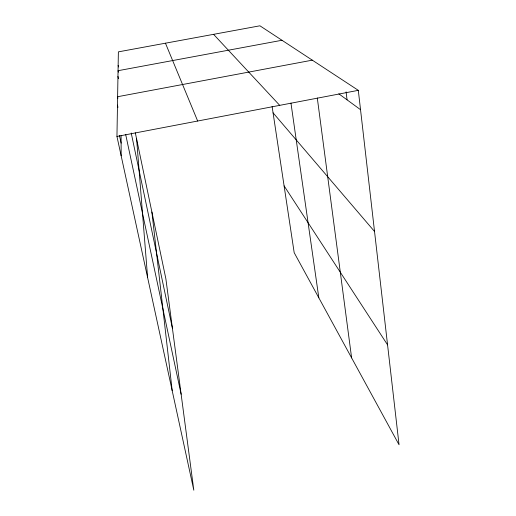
<?xml version="1.0" encoding="UTF-8"?>
<svg xmlns="http://www.w3.org/2000/svg" width="516" height="516" viewBox="0 0 516 516"><rect width="100%" height="100%" fill="white"/><g stroke="black" fill="none" stroke-linecap="round" stroke-linejoin="round"><path stroke-width="0.77" d="M135.315 132.812L165.875 278.795L193.816 490.2L116.951 136.443L118.37 51.864L259.922 25.8L358.31 90.339L399.049 444.773L294.185 252.685L272.106 106.483M116.951 136.443L358.31 90.339M312.303 60.159L117.616 96.718L117.938 98.227M281.975 40.267L118.054 70.698L118.37 72.195M338.818 93.822L360.536 109.689M213.572 34.333L279.724 105.354M273.061 112.83L374.532 231.484M284.097 185.87L387.561 344.862M165.449 43.196L197.667 121.028M119.46 135.502L121.112 143.145M125.691 134.541L181.135 394.237M117.48 105.109L117.964 107.373M118.145 65.448L118.461 66.97M131.212 133.031L172.409 328.234M117.958 76.387L118.454 78.722M290.96 103.077L318.83 297.829M317.295 97.95L351.615 357.885M346.101 91.874L347.055 99.846M151.898 212.018L172.196 390.696M136.605 138.965L147.615 277.569M121.086 135.611L121.163 155.813"/></g></svg>
